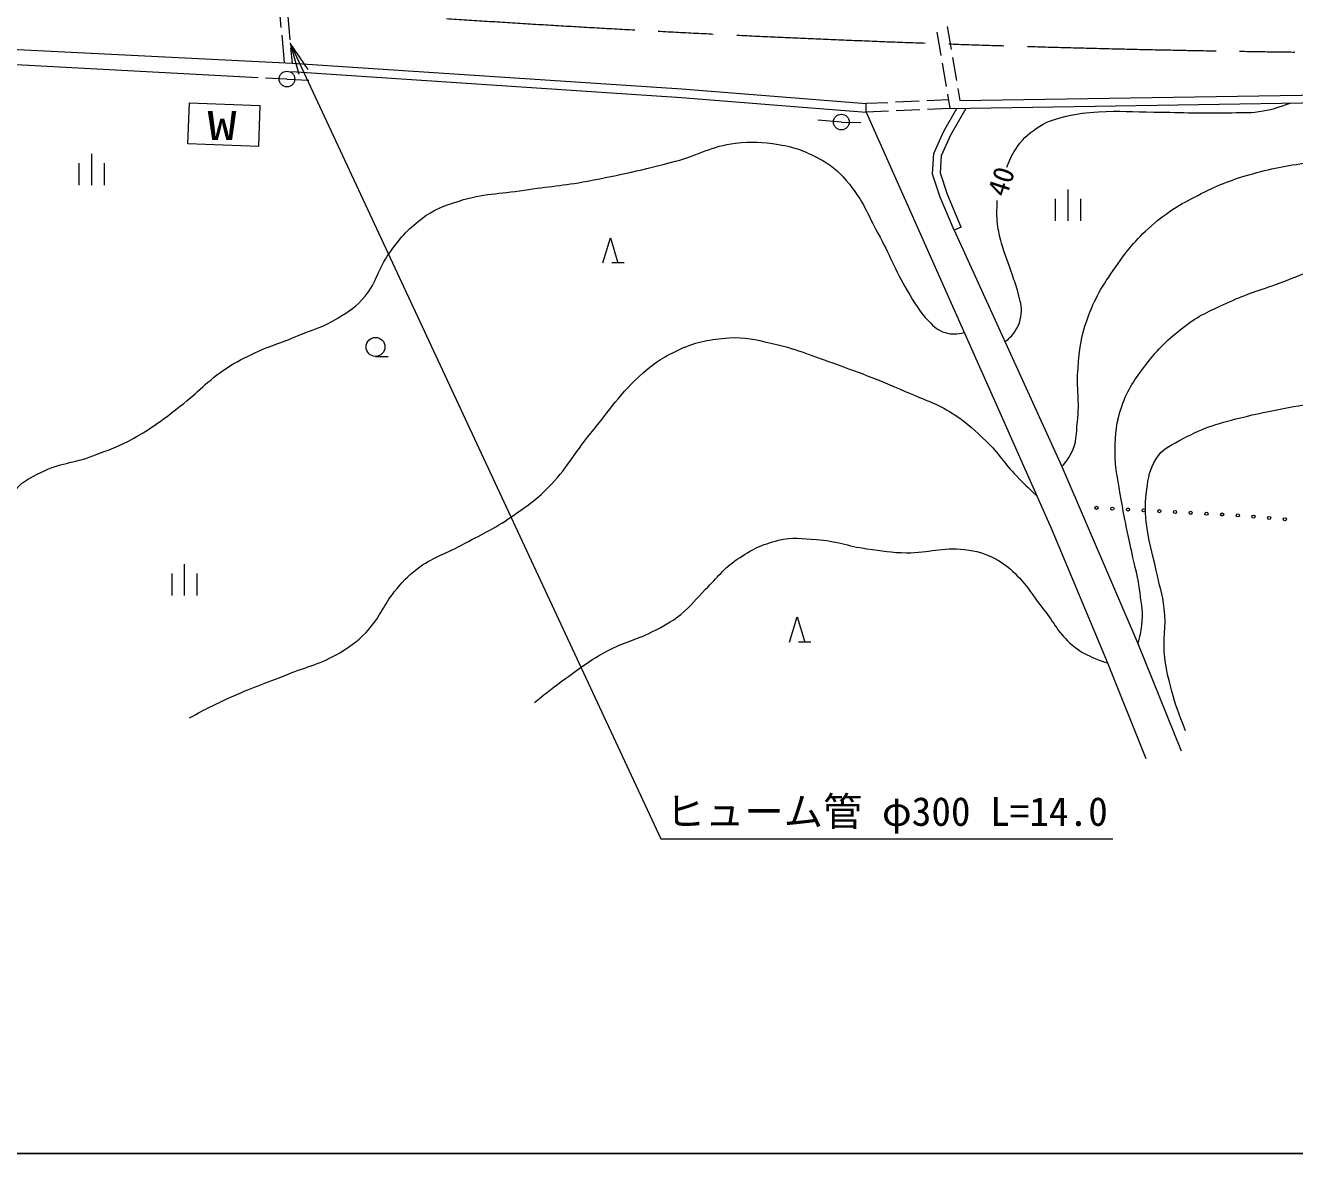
# Model space of a CAD drawing. Units: millimetres, scale not verified. Extents: x 40000 to 680000, y 20000 to 380000.
# Drawn here: x 179592 to 260312, y 205000 to 276720 of the extents above; entities that cross this region are included whole.
import ezdxf
from ezdxf.enums import TextEntityAlignment as Align

# ---------------------------------------------------------------- set-up
doc = ezdxf.new("R2010")
doc.units = ezdxf.units.MM
doc.header["$LTSCALE"] = 1000
doc.linetypes.add('CHAIN', pattern=[18.5, 12, -1.5, 3.5, -1.5])
for name, color, linetype, lineweight in [('M-BMK', 2, 'CHAIN', 13), ('M-TTL-BAND', 7, 'Continuous', 25), ('M-WORK', 1, 'Continuous', 13), ('引出線', 7, 'Continuous', 13)]:
    doc.layers.add(name, color=color, linetype=linetype, lineweight=lineweight)
doc.styles.add('ＭＳ ゴシック', font='')
doc.styles.get('ＭＳ ゴシック').set_extended_font_data('MS Gothic')

# ---------------------------------------------------------------- blocks, each defined once
blk = doc.blocks.new('open_arrow')
at = {"color": 0, "linetype": 'Continuous', "lineweight": -2}
blk.add_lwpolyline([(7.5, 1.25), (0, 0), (7.5, -1.25)], dxfattribs=at)

msp = doc.modelspace()

# ---------------------------------------------------------------- linework, layer by layer
at = {"layer": 'M-BMK'}
msp.add_arc((272798, 1274948), 1000000, 266.19092, 270.95263, dxfattribs=at)
at = {"layer": 'M-TTL-BAND'}
msp.add_line((40000, 205000), (579000, 205000), dxfattribs=at)
at = {"layer": 'M-WORK'}
for p, q in [((195708, 278085), (195846, 276592)), ((196280, 277293), (196417, 275800)), ((195892, 276094), (196052, 274352)), ((237566, 276289), (237818, 274811)), ((238213, 276657), (238466, 275178)), ((176863, 275289), (196553, 274327)), ((196463, 275302), (196553, 274327)), ((238550, 274685), (238802, 273207)), ((176261, 274382), (194395, 273409)), ((196517, 273779), (221309, 272141)), ((196553, 274327), (221349, 272689)), ((237902, 274318), (238155, 272839)), ((196227, 273309), (194866, 273370)), ((196227, 273309), (197608, 273245)), ((239018, 271943), (300780, 272939)), ((221309, 272141), (228224, 271578)), ((221349, 272689), (228268, 272127)), ((228268, 272127), (233064, 271746)), ((238239, 272346), (238395, 271432)), ((238395, 271432), (300788, 272439)), ((238886, 272714), (239018, 271943)), ((189929, 269183), (190026, 271797)), ((190026, 271797), (194507, 271631)), ((194507, 271631), (194410, 269017)), ((228224, 271578), (233055, 271195)), ((233055, 271195), (233064, 271746)), ((234476, 271258), (233055, 271195)), ((234434, 271807), (233064, 271746)), ((236432, 271896), (234933, 271829)), ((236474, 271347), (234975, 271281)), ((238301, 271979), (236932, 271918)), ((238395, 271432), (236973, 271369)), ((238012, 269990), (238840, 271440)), ((238458, 269763), (239421, 271449)), ((231485, 270575), (229997, 270704)), ((231485, 270575), (232734, 270548)), ((233055, 271195), (241236, 252883)), ((237371, 268567), (238012, 269990)), ((237865, 268445), (238458, 269763)), ((194410, 269017), (189929, 269183)), ((183818, 266559), (183818, 268559)), ((237293, 267254), (237371, 268567)), ((237798, 267320), (237865, 268445)), ((183018, 266559), (183018, 267959)), ((184618, 266559), (184618, 267959)), ((237778, 265799), (237293, 267254)), ((238246, 265975), (237798, 267320)), ((238653, 263704), (237778, 265799)), ((239114, 263897), (238246, 265975)), ((245106, 264290), (245106, 265690)), ((245906, 264290), (245906, 266290)), ((246706, 264290), (246706, 265690)), ((216320, 261618), (216800, 263218)), ((216800, 263218), (217280, 261618)), ((239114, 263897), (238653, 263704)), ((238653, 263704), (245514, 248679)), ((217680, 261618), (216880, 261618)), ((201860, 255681), (202660, 255681)), ((241236, 252883), (244825, 244756)), ((245514, 248679), (250343, 237424)), ((244825, 244756), (248413, 236196)), ((189717, 240470), (189717, 242470)), ((188917, 240470), (188917, 241870)), ((190517, 240470), (190517, 241870)), ((228194, 237514), (228674, 239114)), ((228674, 239114), (229154, 237514)), ((229554, 237514), (228754, 237514)), ((250343, 237424), (253103, 230607)), ((248413, 236196), (250852, 230121))]:
    msp.add_line(p, q, dxfattribs=at)
for centre, radius in [((196227, 273309), 500), ((231485, 270575), 500), ((201860, 256281), 600), ((247716, 246049), 100), ((248714, 245996), 100), ((249713, 245943), 100), ((250711, 245890), 100), ((251710, 245837), 100), ((252709, 245784), 100), ((253707, 245732), 100), ((254706, 245679), 100), ((255704, 245626), 100), ((256703, 245573), 100), ((257700, 245494), 100), ((258696, 245409), 100), ((259693, 245324), 100)]:
    msp.add_circle(centre, radius, dxfattribs=at)
for points, knots in [([(242018, 267703), (242243, 268312), (242354, 268552), (242688, 269025), (243119, 269635), (243477, 269904), (244105, 270308), (244697, 270688), (245107, 270776), (245790, 270940), (246576, 271128), (247033, 271182), (247839, 271227), (249214, 271304), (249987, 271217), (251363, 271208), (253301, 271195), (254386, 271117), (256323, 271170), (257102, 271191), (257548, 271145), (258315, 271284), (259003, 271410), (259269, 271500), (260036, 271782)], [0, 0, 0, 0, 1, 1, 1, 2, 2, 2, 3, 3, 3, 4, 4, 4, 5, 5, 5, 6, 6, 6, 7, 7, 7, 8, 8, 8, 8]), ([(245514, 248679), (245811, 249005), (245909, 249165), (246099, 249515), (246481, 250219), (246407, 250731), (246501, 251526), (246658, 252856), (246432, 253619), (246540, 254954), (246637, 256160), (246717, 256855), (247114, 257999), (247605, 259412), (248082, 260139), (248933, 261369), (249760, 262563), (250296, 263208), (251404, 264146), (252451, 265032), (253147, 265405), (254372, 266023), (255596, 266640), (256325, 266925), (257647, 267287), (259096, 267684), (259931, 267830), (261420, 268034), (264283, 268425), (265909, 268461), (268792, 268666), (272178, 268906), (274078, 268992), (277468, 269183), (280437, 269350), (282097, 269527), (285070, 269585), (287733, 269637), (289246, 269900), (291888, 269566), (293338, 269382), (294176, 269289), (295546, 268781), (296361, 268478), (296806, 268255), (297537, 267785), (298304, 267292), (298632, 266875), (299299, 266253), (299957, 265639), (300321, 265287), (300908, 264606), (301824, 263543), (302066, 263048), (302904, 261619)], [0, 0, 0, 0, 1, 1, 1, 2, 2, 2, 3, 3, 3, 4, 4, 4, 5, 5, 5, 6, 6, 6, 7, 7, 7, 8, 8, 8, 9, 9, 9, 10, 10, 10, 11, 11, 11, 12, 12, 12, 13, 13, 13, 14, 14, 14, 15, 15, 15, 16, 16, 16, 17, 17, 17, 18, 18, 18, 18]), ([(176722, 238193), (176931, 238456), (176999, 238572), (177129, 238841), (177355, 239309), (177340, 239628), (177397, 240144), (177507, 241140), (177346, 241709), (177397, 242710), (177439, 243524), (177455, 243995), (177684, 244778), (177990, 245822), (178327, 246380), (179006, 247229), (179469, 247810), (179917, 247959), (180576, 248302), (181781, 248928), (182623, 248865), (183889, 249355), (184923, 249755), (185523, 249948), (186493, 250485), (187633, 251116), (188214, 251573), (189251, 252362), (190435, 253262), (190969, 253932), (192181, 254794), (192839, 255261), (193258, 255450), (193981, 255809), (195079, 256353), (195763, 256501), (196892, 256977), (197901, 257402), (198527, 257531), (199458, 258107), (200201, 258566), (200648, 258830), (201201, 259505), (201972, 260447), (202013, 261236), (202723, 262224), (203405, 263172), (203836, 263698), (204763, 264407), (205592, 265042), (206182, 265236), (207176, 265556), (208735, 266058), (209694, 265991), (211312, 266246), (212880, 266493), (213775, 266526), (215334, 266820), (217538, 267236), (218766, 267515), (220935, 268084), (222443, 268480), (223208, 269051), (224756, 269233), (225815, 269358), (226432, 269316), (227485, 269147), (228627, 268964), (229259, 268702), (230271, 268142), (231057, 267706), (231421, 267310), (231995, 266619), (232891, 265540), (233131, 264747), (233805, 263517), (234574, 262113), (234855, 261246), (235672, 259869), (236148, 259065), (236407, 258592), (237051, 257915), (237390, 257558), (237611, 257334), (238082, 257190), (238541, 257050), (238815, 257100), (239310, 257195)], [0, 0, 0, 0, 1, 1, 1, 2, 2, 2, 3, 3, 3, 4, 4, 4, 5, 5, 5, 6, 6, 6, 7, 7, 7, 8, 8, 8, 9, 9, 9, 10, 10, 10, 11, 11, 11, 12, 12, 12, 13, 13, 13, 14, 14, 14, 15, 15, 15, 16, 16, 16, 17, 17, 17, 18, 18, 18, 19, 19, 19, 20, 20, 20, 21, 21, 21, 22, 22, 22, 23, 23, 23, 24, 24, 24, 25, 25, 25, 26, 26, 26, 27, 27, 27, 28, 28, 28, 29, 29, 29, 29]), ([(241895, 256604), (242188, 256839), (242301, 256951), (242497, 257228), (242768, 257613), (242861, 257890), (242918, 258358), (242983, 258890), (242855, 259197), (242726, 259718), (242615, 260168), (242509, 260408), (242362, 260848), (242098, 261642), (241902, 262072), (241673, 262877), (241539, 263347), (241482, 263618), (241424, 264103), (241355, 264675), (241373, 264899), (241405, 265578)], [0, 0, 0, 0, 1, 1, 1, 2, 2, 2, 3, 3, 3, 4, 4, 4, 5, 5, 5, 6, 6, 6, 7, 7, 7, 7]), ([(250343, 237424), (250502, 237936), (250537, 238127), (250598, 238588), (250703, 239386), (250573, 239845), (250483, 240644), (250366, 241675), (250159, 242231), (249953, 243248), (249698, 244512), (249510, 245212), (249302, 246485), (249097, 247734), (248887, 248436), (248900, 249702), (248911, 250806), (248956, 251455), (249321, 252498), (249715, 253624), (250126, 254194), (250853, 255141), (251675, 256210), (252236, 256750), (253305, 257573), (254241, 258294), (254875, 258550), (255947, 259047), (257146, 259603), (257863, 259809), (259107, 260254), (260720, 260830), (261585, 261310), (263263, 261652), (265071, 262021), (266119, 262016), (267955, 262207), (270667, 262490), (272190, 262618), (274906, 262858), (278951, 263217), (281224, 263338), (285267, 263720), (287528, 263934), (288779, 264373), (291050, 264333), (292533, 264307), (293373, 264210), (294823, 263892), (296480, 263529), (297371, 263132), (298902, 262399), (300292, 261732), (301047, 261291), (302310, 260407), (303136, 259829), (303429, 259611), (304360, 258837)], [0, 0, 0, 0, 1, 1, 1, 2, 2, 2, 3, 3, 3, 4, 4, 4, 5, 5, 5, 6, 6, 6, 7, 7, 7, 8, 8, 8, 9, 9, 9, 10, 10, 10, 11, 11, 11, 12, 12, 12, 13, 13, 13, 14, 14, 14, 15, 15, 15, 16, 16, 16, 17, 17, 17, 18, 18, 18, 19, 19, 19, 19]), ([(190021, 232701), (191201, 233333), (191541, 233502), (192539, 233965), (193958, 234624), (194806, 234868), (196254, 235459), (197558, 235991), (198378, 236113), (199586, 236838), (200407, 237330), (200858, 237664), (201482, 238389), (202195, 239218), (202372, 239850), (203053, 240706), (203550, 241332), (203852, 241679), (204489, 242162), (205489, 242920), (206224, 243070), (207323, 243675), (208582, 244367), (209340, 244676), (210521, 245494), (211462, 246146), (212014, 246500), (212819, 247313), (214030, 248536), (214445, 249450), (215539, 250779), (216802, 252315), (217382, 253310), (218871, 254629), (219694, 255358), (220247, 255681), (221245, 256141), (222374, 256662), (223109, 256751), (224348, 256850), (225385, 256933), (225975, 256750), (226991, 256524), (228570, 256174), (229411, 255803), (230936, 255261), (232882, 254568), (233963, 254151), (235857, 253326), (236998, 252830), (237694, 252637), (238730, 251948), (239569, 251389), (239973, 250978), (240702, 250281), (241526, 249494), (241823, 248897), (242617, 248079), (243111, 247571), (243284, 247398), (243917, 246812)], [0, 0, 0, 0, 1, 1, 1, 2, 2, 2, 3, 3, 3, 4, 4, 4, 5, 5, 5, 6, 6, 6, 7, 7, 7, 8, 8, 8, 9, 9, 9, 10, 10, 10, 11, 11, 11, 12, 12, 12, 13, 13, 13, 14, 14, 14, 15, 15, 15, 16, 16, 16, 17, 17, 17, 18, 18, 18, 19, 19, 19, 20, 20, 20, 20]), ([(253377, 231869), (252911, 233065), (252757, 233421), (252486, 234454), (252279, 235242), (252156, 235686), (252055, 236494), (251902, 237718), (252186, 238430), (252026, 239654), (251902, 240609), (251708, 241123), (251509, 242067), (251255, 243277), (251003, 243939), (250877, 245169), (250796, 245961), (250800, 246419), (250906, 247208), (251013, 248003), (251096, 248484), (251509, 249171), (251880, 249787), (252326, 249961), (252955, 250308), (254382, 251095), (255279, 251387), (256862, 251773), (258991, 252292), (260206, 252507), (262377, 252807), (266958, 253439), (269546, 253629), (274155, 254013), (279865, 254489), (283066, 254753), (288790, 255004), (293163, 255196), (295618, 255389), (299993, 255263), (302675, 255185), (304174, 255044), (306845, 254789), (309176, 254566), (310489, 254477), (312805, 254128), (314200, 253918), (314667, 253845), (316367, 253525)], [0, 0, 0, 0, 1, 1, 1, 2, 2, 2, 3, 3, 3, 4, 4, 4, 5, 5, 5, 6, 6, 6, 7, 7, 7, 8, 8, 8, 9, 9, 9, 10, 10, 10, 11, 11, 11, 12, 12, 12, 13, 13, 13, 14, 14, 14, 15, 15, 15, 16, 16, 16, 16]), ([(211974, 233684), (212892, 234430), (213155, 234634), (213940, 235203), (214955, 235939), (215515, 236376), (216621, 236965), (217678, 237528), (218377, 237620), (219443, 238165), (220190, 238547), (220625, 238753), (221281, 239276), (221965, 239821), (222228, 240259), (222852, 240872), (223627, 241633), (223968, 242180), (224869, 242787), (225802, 243415), (226396, 243712), (227486, 243987), (228400, 244217), (228958, 244100), (229899, 244038), (231174, 243954), (231850, 243620), (233116, 243451), (234095, 243320), (234644, 243200), (235631, 243195), (237075, 243189), (237887, 243567), (239321, 243400), (240119, 243307), (240571, 243163), (241287, 242800), (241831, 242524), (242097, 242287), (242538, 241868), (243311, 241133), (243582, 240572), (244243, 239736), (244943, 238849), (245200, 238230), (246024, 237457), (246461, 237046), (246767, 236874), (247307, 236614), (247723, 236414), (247896, 236351), (248413, 236196)], [0, 0, 0, 0, 1, 1, 1, 2, 2, 2, 3, 3, 3, 4, 4, 4, 5, 5, 5, 6, 6, 6, 7, 7, 7, 8, 8, 8, 9, 9, 9, 10, 10, 10, 11, 11, 11, 12, 12, 12, 13, 13, 13, 14, 14, 14, 15, 15, 15, 16, 16, 16, 17, 17, 17, 17])]:
    msp.add_open_spline(points, degree=3, knots=knots, dxfattribs=at)
at = {"layer": '引出線'}
msp.add_lwpolyline([(196437, 275583), (220000, 225000), (248750, 225000)], dxfattribs=at)

# ---------------------------------------------------------------- block references
at = {"layer": '引出線', "xscale": 267, "yscale": 267, "rotation": 295}
msp.add_blockref('open_arrow', (196437, 275583), dxfattribs=at)

# ---------------------------------------------------------------- texts
at = {"layer": 'M-WORK', "style": 'ＭＳ ゴシック', "width": 1.5}
msp.add_text('W', height=1833, dxfattribs=at).set_placement((192101, 270352), align=Align.MIDDLE_CENTER)
at = {"layer": 'M-WORK', "style": 'ＭＳ ゴシック'}
msp.add_text('40', height=1320, rotation=71.864, dxfattribs=at).set_placement((241643, 266798), align=Align.MIDDLE_CENTER)
at = {"layer": '引出線', "style": 'ＭＳ ゴシック'}
msp.add_text('ヒューム管 φ300 L=14.0', height=1833, dxfattribs=at).set_placement((234375, 226750), align=Align.MIDDLE_CENTER)

doc.saveas('drawing.dxf')
